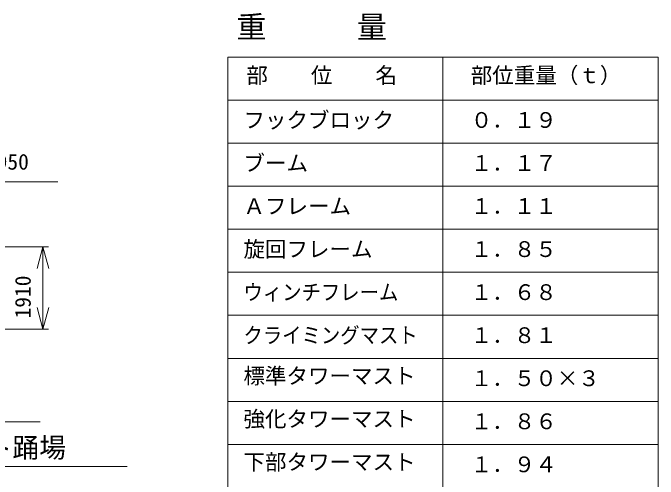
# Model space of a CAD drawing. Units: millimetres, scale not verified. Extents: x -21927 to 21954, y -30681 to 33451.
# Drawn here: x 6957 to 21954, y 3998 to 14828 of the extents above; entities that cross this region are included whole.
import ezdxf
from ezdxf.enums import TextEntityAlignment as Align

# ---------------------------------------------------------------- set-up
doc = ezdxf.new("R2010")
doc.units = ezdxf.units.MM
doc.header["$LTSCALE"] = 70
doc.layers.add('0-4_05 寸法', color=7, linetype='Continuous', lineweight=18)
doc.styles.add('ＭＳ ゴシック', font='')
doc.styles.get('ＭＳ ゴシック').set_extended_font_data('MS Gothic')

msp = doc.modelspace()

# ---------------------------------------------------------------- linework, layer by layer
at = {"layer": '0-4_05 寸法'}
for p, q in [((11954.22, 13803.21), (11954.22, 803.21)), ((11954.22, 13803.21), (21954.22, 13803.21)), ((16954.22, 13803.21), (16954.22, 803.21)), ((21954.22, 13803.21), (21954.22, 803.21)), ((11954.22, 12803.21), (21954.22, 12803.21)), ((11954.22, 11803.21), (21954.22, 11803.21)), ((5904.22, 10901.44), (8004.22, 10901.44)), ((11954.22, 10803.21), (21954.22, 10803.21)), ((11954.22, 9803.21), (21954.22, 9803.21)), ((5804.22, 9393.01), (7781.16, 9393.01)), ((7656.16, 9393.01), (7656.16, 8893.01)), ((7656.16, 8893.01), (7656.16, 7983.01)), ((11954.22, 8803.21), (21954.22, 8803.21)), ((7656.16, 7483.01), (7656.16, 7983.01)), ((11954.22, 7803.21), (21954.22, 7803.21)), ((5804.22, 7483.01), (7781.16, 7483.01)), ((11954.22, 6803.21), (21954.22, 6803.21)), ((11954.22, 5803.21), (21954.22, 5803.21)), ((2827.87, 5329.19), (7593.75, 5329.19)), ((11954.22, 4803.21), (21954.22, 4803.21)), ((1161.38, 4287.52), (9614.65, 4287.52))]:
    msp.add_line(p, q, dxfattribs=at)
for points in [[(7522.19, 8893.01), (7656.16, 9393.01), (7790.13, 8893.01)], [(7790.13, 7983.01), (7656.16, 7483.01), (7522.19, 7983.01)]]:
    msp.add_lwpolyline(points, dxfattribs=at)

# ---------------------------------------------------------------- texts
at = {"layer": '0-4_05 寸法', "style": 'ＭＳ ゴシック'}
for s, height, p in [('重\u3000\u3000\u3000量', 513.2, (12151.65, 14090.09)), ('部\u3000\u3000位\u3000\u3000名', 366.6, (12383.1, 13085.89)), ('部位重量（ｔ）', 366.6, (17599.59, 13085.89)), ('フックブロック', 366.6, (12315.94, 12046.05)), ('０．１９', 366.6, (17599.59, 12047)), ('950', 366.6, (6579.22, 11076.44)), ('ブーム', 366.6, (12315.94, 11046.05)), ('１．１７', 366.6, (17599.59, 11047)), ('Ａフレーム', 366.6, (12315.94, 10046.05)), ('１．１１', 366.6, (17599.59, 10047)), ('旋回フレーム', 366.6, (12315.94, 9046.05)), ('１．８５', 366.6, (17599.59, 9047)), ('１．６８', 366.6, (17599.59, 8047)), ('１．８１', 366.6, (17599.59, 7047)), ('標準タワーマスト', 366.6, (12315.94, 6102.39)), ('１．５０×３', 366.6, (17599.59, 6047)), ('強化タワーマスト', 366.6, (12315.94, 5102.39)), ('１．８６', 366.6, (17599.59, 5047)), ('クライミングマスト踊場', 458.2, (1318.15, 4362.52)), ('下部タワーマスト', 366.6, (12315.94, 4102.39)), ('１．９４', 366.6, (17599.59, 4047))]:
    msp.add_text(s, height=height, dxfattribs=at).set_placement(p, align=Align.BOTTOM_LEFT)
msp.add_text('1910', height=366.6, rotation=90, dxfattribs=at).set_placement((7481.16, 7729.68), align=Align.BOTTOM_LEFT)
at = {"layer": '0-4_05 寸法', "style": 'ＭＳ ゴシック', "width": 0.9}
for s, p in [('ウィンチフレーム', (12315.94, 8046.05)), ('クライミングマスト', (12315.94, 7046.05))]:
    msp.add_text(s, height=366.6, dxfattribs=at).set_placement(p, align=Align.BOTTOM_LEFT)

doc.saveas('drawing.dxf')
